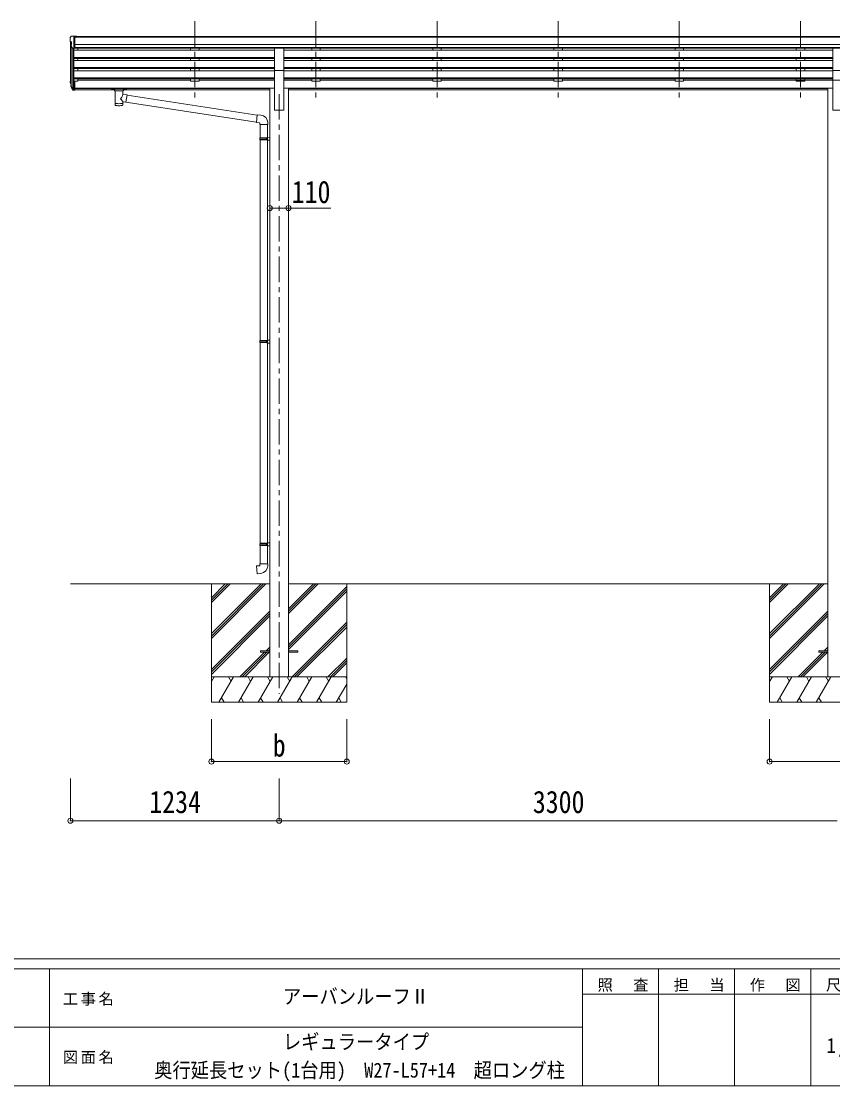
# Model space of a CAD drawing. Units: millimetres at full size, sheet at 1:30; some dimension numbers follow another scale. Extents: x -8432 to 8432, y -5820 to 5820.
# Drawn here: x -616 to 4181, y -5820 to 470 of the extents above; entities that cross this region are included whole.
import ezdxf
from ezdxf.enums import TextEntityAlignment as Align

# ---------------------------------------------------------------- set-up
doc = ezdxf.new("R2010")
doc.units = ezdxf.units.MM
doc.header["$LTSCALE"] = 30
doc.header["$PDMODE"] = 32
doc.header["$PDSIZE"] = 30
doc.linetypes.add('CHAIN1', pattern=[8, 5, -1, 1, -1])
for name, color, linetype, lineweight in [('0-0_0', 7, 'Continuous', 9), ('0-1_本体', 5, 'CHAIN1', 9), ('0-3_ELV2', 4, 'Continuous', 9), ('0-6_OTH_LINE', 6, 'Continuous', 9), ('0-9_OUTLINE', 7, 'Continuous', 9), ('F-0_240', 7, 'Continuous', 9)]:
    doc.layers.add(name, color=color, linetype=linetype, lineweight=lineweight)
doc.styles.add('ＭＳ ゴシック', font='')
doc.styles.get('ＭＳ ゴシック').set_extended_font_data('MS Gothic')

msp = doc.modelspace()

# ---------------------------------------------------------------- linework, layer by layer
at = {"layer": '0-0_0'}
for p, q in [((-325.67, -2854.52), (853.13, -2854.52)), ((508.33, -2854.52), (508.33, -3554.52)), ((508.33, -3148.7), (802.51, -2854.52)), ((508.33, -3162.84), (816.65, -2854.52)), ((508.33, -3176.98), (830.79, -2854.52)), ((508.33, -2964.85), (618.66, -2854.52)), ((508.33, -2950.71), (604.52, -2854.52)), ((508.33, -2936.57), (590.38, -2854.52)), ((963.53, -3030.15), (1139.16, -2854.52)), ((963.53, -3016.01), (1125.02, -2854.52)), ((963.53, -3001.87), (1110.88, -2854.52)), ((963.53, -2854.52), (4153.13, -2854.52)), ((963.53, -3214), (1308.33, -2869.2)), ((963.53, -3228.14), (1308.33, -2883.34)), ((1308.33, -2854.52), (1308.33, -3554.52)), ((3808.33, -2854.52), (3808.33, -3554.52)), ((3808.33, -3148.7), (4102.51, -2854.52)), ((3808.33, -3162.84), (4116.65, -2854.52)), ((3808.33, -3176.98), (4130.79, -2854.52)), ((3808.33, -2964.85), (3918.66, -2854.52)), ((3808.33, -2950.71), (3904.52, -2854.52)), ((3808.33, -2936.57), (3890.38, -2854.52)), ((963.53, -3242.28), (1308.33, -2897.48)), ((508.33, -3360.83), (853.13, -3016.03)), ((3808.33, -3360.83), (4153.13, -3016.03)), ((508.33, -3374.97), (853.13, -3030.17)), ((508.33, -3389.11), (853.13, -3044.31)), ((985.14, -3404.52), (1308.33, -3081.33)), ((3808.33, -3374.97), (4153.13, -3030.17)), ((3808.33, -3389.11), (4153.13, -3044.31)), ((999.28, -3404.52), (1308.33, -3095.47)), ((1013.42, -3404.52), (1308.33, -3109.61)), ((676.77, -3404.52), (822.27, -3259.02)), ((690.91, -3404.52), (836.41, -3259.02)), ((705.06, -3404.52), (850.56, -3259.02)), ((831.27, -3250.02), (853.13, -3228.16)), ((845.41, -3250.02), (853.13, -3242.3)), ((3976.77, -3404.52), (4122.27, -3259.02)), ((3990.91, -3404.52), (4136.41, -3259.02)), ((4005.06, -3404.52), (4150.56, -3259.02)), ((4131.27, -3250.02), (4153.13, -3228.16)), ((4145.41, -3250.02), (4153.13, -3242.3)), ((1197.27, -3404.52), (1308.33, -3293.46)), ((1211.41, -3404.52), (1308.33, -3307.6)), ((1225.56, -3404.52), (1308.33, -3321.75)), ((1308.33, -3404.52), (508.33, -3404.52)), ((508.33, -3432.02), (524.21, -3404.52)), ((553.08, -3554.52), (639.68, -3404.52)), ((624.68, -3430.5), (609.68, -3404.52)), ((668.55, -3554.52), (755.15, -3404.52)), ((740.15, -3430.5), (725.15, -3404.52)), ((784.02, -3554.52), (870.62, -3404.52)), ((855.62, -3430.5), (840.62, -3404.52)), ((899.49, -3554.52), (986.09, -3404.52)), ((971.09, -3430.5), (956.09, -3404.52)), ((1014.96, -3554.52), (1101.56, -3404.52)), ((1086.56, -3430.5), (1071.56, -3404.52)), ((1130.43, -3554.52), (1217.03, -3404.52)), ((1187.03, -3404.52), (1202.03, -3430.5)), ((1245.9, -3554.52), (1308.33, -3446.38)), ((1302.5, -3404.52), (1308.33, -3414.62)), ((4608.33, -3404.52), (3808.33, -3404.52)), ((3808.33, -3432.02), (3824.21, -3404.52)), ((3853.08, -3554.52), (3939.68, -3404.52)), ((3924.68, -3430.5), (3909.68, -3404.52)), ((3968.55, -3554.52), (4055.15, -3404.52)), ((4040.15, -3430.5), (4025.15, -3404.52)), ((4084.02, -3554.52), (4170.62, -3404.52)), ((4155.62, -3430.5), (4140.62, -3404.52)), ((508.33, -3554.52), (1308.33, -3554.52)), ((568.07, -3528.54), (583.07, -3554.52)), ((683.54, -3528.54), (698.54, -3554.52)), ((799.02, -3528.54), (814.02, -3554.52)), ((914.49, -3528.54), (929.48, -3554.52)), ((1029.96, -3528.54), (1044.95, -3554.52)), ((1145.43, -3528.54), (1160.42, -3554.52)), ((1260.9, -3528.54), (1275.89, -3554.52)), ((3808.33, -3554.52), (4608.33, -3554.52)), ((3868.07, -3528.54), (3883.07, -3554.52)), ((3983.54, -3528.54), (3998.54, -3554.52)), ((4099.02, -3528.54), (4114.02, -3554.52))]:
    msp.add_line(p, q, dxfattribs=at)
at = {"layer": '0-1_本体'}
for p, q in [((410.33, 469.88), (410.33, -7.63)), ((1126.33, 469.88), (1126.33, -7.63)), ((1842.33, 469.88), (1842.33, -7.63)), ((2558.33, 469.88), (2558.33, -7.63)), ((3274.33, 469.88), (3274.33, -7.63)), ((3990.33, 469.88), (3990.33, -7.63)), ((908.33, 39.05), (908.33, -3504.52))]:
    msp.add_line(p, q, dxfattribs=at)
at = {"layer": '0-3_ELV2'}
for p, q in [((-320.76, 381.79), (-324.83, 375.99)), ((-317.67, 382.36), (-320, 382.22)), ((-317.67, 382.36), (-299.17, 382.36)), ((-305.67, 309.38), (-305.67, 382.36)), ((-299.17, 382.36), (-289.17, 382.27)), ((-299.17, 310.38), (-299.17, 382.36)), ((5405.83, 380.76), (-299.17, 380.76)), ((-289.17, 380.76), (-289.17, 382.27)), ((-327.67, 372.99), (-327.67, 372.36)), ((-325.67, 351.78), (-325.67, 117.12)), ((-325.14, 351.18), (-319.82, 348.11)), ((-313.29, 311.19), (-322.3, 326.78)), ((-320.7, 324.01), (-320.7, 90.41)), ((-319.67, 347.85), (-319.67, 331.57)), ((5405.83, 375.54), (-299.17, 375.54)), ((5415.83, 332.01), (-299.17, 332.01)), ((-311.67, 309.85), (-311.68, 71.98)), ((-305.67, 309.38), (-310.88, 309.7)), ((-299.17, 310.38), (-305.67, 310.38)), ((-305.67, 309.38), (-305.67, 116.76)), ((880.83, 298.4), (-305.67, 298.4)), ((880.83, 256.52), (-305.67, 256.52)), ((880.83, 255.03), (-305.67, 255.03)), ((5415.83, 314.16), (-299.17, 314.16)), ((880.83, 310.91), (-299.17, 310.91)), ((-280.67, 310.91), (-280.67, 298.4)), ((385.33, 310.91), (385.33, 298.4)), ((435.33, 310.91), (435.33, 298.5)), ((880.83, 179.93), (880.83, 311.73)), ((880.83, 311.73), (935.83, 311.73)), ((935.83, 179.93), (935.83, 311.73)), ((4180.83, 310.91), (935.83, 310.91)), ((4180.83, 298.4), (935.83, 298.4)), ((4180.83, 256.52), (935.83, 256.52)), ((4180.83, 255.03), (935.83, 255.03)), ((1101.33, 310.91), (1101.33, 298.4)), ((1151.33, 310.91), (1151.33, 298.5)), ((1817.33, 310.91), (1817.33, 298.4)), ((1867.33, 310.91), (1867.33, 298.5)), ((2533.33, 310.91), (2533.33, 298.4)), ((2583.33, 310.91), (2583.33, 298.5)), ((3249.33, 310.91), (3249.33, 298.4)), ((3299.33, 310.91), (3299.33, 298.5)), ((3965.33, 310.91), (3965.33, 298.4)), ((4015.33, 310.91), (4015.33, 298.5)), ((4180.83, 179.93), (4180.83, 311.73)), ((4180.83, 311.73), (4235.83, 311.73)), ((880.83, 250.71), (-305.67, 250.71)), ((880.83, 237.85), (-305.67, 237.85)), ((880.83, 195.98), (-305.67, 195.98)), ((880.83, 194.48), (-305.67, 194.48)), ((880.83, 190.16), (-305.67, 190.16)), ((-280.67, 250.71), (-280.67, 237.85)), ((-280.67, 190.16), (-280.67, 177.3)), ((385.33, 250.71), (385.33, 237.85)), ((385.33, 190.16), (385.33, 177.4)), ((435.33, 250.71), (435.33, 237.85)), ((435.33, 190.16), (435.33, 177.3)), ((4180.83, 250.71), (935.83, 250.71)), ((4180.83, 237.85), (935.83, 237.85)), ((4180.83, 195.98), (935.83, 195.98)), ((4180.83, 194.48), (935.83, 194.48)), ((4180.83, 190.16), (935.83, 190.16)), ((1101.33, 250.71), (1101.33, 237.85)), ((1101.33, 190.16), (1101.33, 177.4)), ((1151.33, 250.71), (1151.33, 237.85)), ((1151.33, 190.16), (1151.33, 177.3)), ((1817.33, 250.71), (1817.33, 237.85)), ((1817.33, 190.16), (1817.33, 177.4)), ((1867.33, 250.71), (1867.33, 237.85)), ((1867.33, 190.16), (1867.33, 177.3)), ((2533.33, 250.71), (2533.33, 237.85)), ((2533.33, 190.16), (2533.33, 177.4)), ((2583.33, 250.71), (2583.33, 237.85)), ((2583.33, 190.16), (2583.33, 177.3)), ((3249.33, 250.71), (3249.33, 237.85)), ((3249.33, 190.16), (3249.33, 177.4)), ((3299.33, 250.71), (3299.33, 237.85)), ((3299.33, 190.16), (3299.33, 177.3)), ((3965.33, 250.71), (3965.33, 237.85)), ((3965.33, 190.16), (3965.33, 177.4)), ((4015.33, 250.71), (4015.33, 237.85)), ((4015.33, 190.16), (4015.33, 177.3)), ((880.83, 177.3), (-305.67, 177.3)), ((880.83, 135.43), (-305.67, 135.43)), ((880.83, 133.93), (-305.67, 133.93)), ((880.83, 129.61), (-305.67, 129.61)), ((-280.67, 129.61), (-280.67, 116.12)), ((385.33, 129.61), (385.33, 116.12)), ((435.33, 129.61), (435.33, 116.12)), ((880.83, 179.93), (880.83, -54.52)), ((880.83, 179.93), (935.83, 179.93)), ((935.83, 179.93), (935.83, -54.52)), ((4180.83, 177.3), (935.83, 177.3)), ((4180.83, 135.43), (935.83, 135.43)), ((4180.83, 133.93), (935.83, 133.93)), ((4180.83, 129.61), (935.83, 129.61)), ((1101.33, 129.61), (1101.33, 116.12)), ((1151.33, 129.61), (1151.33, 116.12)), ((1817.33, 129.61), (1817.33, 116.12)), ((1867.33, 129.61), (1867.33, 116.12)), ((2533.33, 129.61), (2533.33, 116.12)), ((2583.33, 129.61), (2583.33, 116.12)), ((3249.33, 129.61), (3249.33, 116.12)), ((3299.33, 129.61), (3299.33, 116.12)), ((3965.33, 129.61), (3965.33, 116.12)), ((4015.33, 129.61), (4015.33, 116.12)), ((4180.83, 179.93), (4180.83, -54.52)), ((4180.83, 179.93), (4235.83, 179.93)), ((-324.58, 102.57), (-320.7, 94.62)), ((-323.97, 103.94), (-320.7, 96.88)), ((-322.26, 91.29), (-321.92, 86.89)), ((-321.92, 86.89), (-313.11, 63.34)), ((-321.31, 87.45), (-313.11, 71.27)), ((-312.1, 72.4), (-319.86, 87.81)), ((-305.67, 71.73), (-310.8, 71.73)), ((-305.67, 69.92), (-310.52, 69.92)), ((-305.67, 116.76), (-305.67, 61.98)), ((-299.17, 116.76), (-305.67, 116.76)), ((-299.17, 76.62), (-305.67, 76.62)), ((-299.17, 71.75), (-305.67, 71.75)), ((-299.17, 116.76), (-299.17, 62.72)), ((-280.67, 116.12), (-299.17, 116.12)), ((853.13, 74.05), (-299.17, 74.05)), ((853.13, 72.66), (-299.17, 72.66)), ((-65.17, 64.97), (-299.17, 64.97)), ((-280.67, 121.07), (385.33, 121.07)), ((853.13, 64.97), (-11.17, 64.97)), ((435.33, 116.12), (385.33, 116.12)), ((880.83, 121.07), (435.33, 121.07)), ((853.13, 74.48), (853.13, -3404.52)), ((853.13, 74.48), (880.83, 74.48)), ((1101.33, 121.07), (935.83, 121.07)), ((963.53, 74.48), (935.83, 74.48)), ((963.53, 74.48), (963.53, -3404.52)), ((4153.13, 74.05), (963.53, 74.05)), ((4153.13, 72.66), (963.53, 72.66)), ((4153.13, 64.97), (963.53, 64.97)), ((1151.33, 116.12), (1101.33, 116.12)), ((1817.33, 121.07), (1151.33, 121.07)), ((1867.33, 116.12), (1817.33, 116.12)), ((2533.33, 121.07), (1867.33, 121.07)), ((2583.33, 116.12), (2533.33, 116.12)), ((3249.33, 121.07), (2583.33, 121.07)), ((3299.33, 116.12), (3249.33, 116.12)), ((4180.83, 121.07), (3299.33, 121.07)), ((4235.83, 121.07), (3965.33, 121.07)), ((4015.33, 116.12), (3965.33, 116.12)), ((5397.33, 121.07), (4015.33, 121.07)), ((4153.13, 74.48), (4153.13, -3404.52)), ((4153.13, 74.48), (4180.83, 74.48)), ((-305.67, 61.98), (-310.52, 61.98)), ((-299.17, 62.72), (-305.67, 62.72)), ((880.83, -54.52), (935.83, -54.52)), ((4180.83, -54.52), (4235.83, -54.52)), ((798.33, -3250.02), (853.13, -3250.02)), ((963.53, -3250.02), (1018.33, -3250.02)), ((963.53, -3259.02), (1018.33, -3259.02)), ((1018.33, -3250.02), (1018.33, -3259.02)), ((4098.33, -3250.02), (4153.13, -3250.02))]:
    msp.add_line(p, q, dxfattribs=at)
for points in [[(798.33, -3250.02), (798.33, -3259.02), (853.13, -3259.02)], [(4098.33, -3250.02), (4098.33, -3259.02), (4153.13, -3259.02)]]:
    msp.add_lwpolyline(points, dxfattribs=at)
for centre, radius, start, end in [((-319.94, 381.22), 1, 93.5, 145), ((-324.67, 372.99), 3, 93, 180), ((-125.67, 372.36), 202, 180, 184.94904), ((-320.77, 355.55), 6.18, 185.7035, 224.99897), ((-319.7, 328.28), 3, 94.7167, 210), ((-319.97, 331.57), 0.3, 274.7167, 0), ((-319.97, 347.85), 0.3, 0, 60), ((-310.7, 312.69), 3, 210, 266.5), ((-296.49, 111.68), 29.53, 186.50806, 197.98144), ((-295.08, 113.44), 30.41, 187.1552, 198.19734)]:
    msp.add_arc(centre, radius, start, end, dxfattribs=at)
for centre, major_axis, ratio, start_param, end_param in [((-237.02, 111.25), (-89.06, 1.43), 0.57596, 6.1962358, 6.3678173), ((-237.81, 117.93), (87.93, 4.42), 0.541684, 3.0659337, 3.2228513), ((-320.96, 91.29), (1.3, 0), 0.90356, 1.3700892, 3.347195), ((-235.04, 107.48), (-89.07, 0), 0.90356, 0.2056023, 0.2515348), ((-235.75, 111.35), (-88.05, 0), 0.90356, 0.2662965, 0.3003836), ((-310.52, 72.63), (-3, 0), 0.90356, 0.5235988, 1.5707963), ((-310.52, 64.69), (3, 0), 0.90356, 3.6651914, 4.712389), ((-310.8, 73.08), (-1.5, 0), 0.90356, 0.5235988, 1.5707963)]:
    msp.add_ellipse(centre, major_axis=major_axis, ratio=ratio, start_param=start_param, end_param=end_param, dxfattribs=at)
at = {"layer": '0-6_OTH_LINE'}
for p, q in [((853.13, -634.07), (963.53, -634.07)), ((508.33, -3904.52), (508.33, -3654.54)), ((1308.33, -3904.52), (1308.33, -3654.54)), ((3808.33, -3904.52), (3808.33, -3654.54)), ((508.33, -3904.52), (1308.33, -3904.52)), ((3808.33, -3904.52), (4608.33, -3904.52)), ((-325.67, -4254.52), (-325.67, -4004.52)), ((908.33, -4254.52), (908.33, -4004.52)), ((-325.67, -4254.52), (908.33, -4254.52)), ((908.33, -4254.52), (4208.33, -4254.52))]:
    msp.add_line(p, q, dxfattribs=at)
at = {"layer": '0-6_OTH_LINE', "lineweight": 18}
msp.add_line((963.53, -634.07), (1215, -634.07), dxfattribs=at)
at = {"layer": '0-6_OTH_LINE'}
for p in [(853.13, -634.07), (963.53, -634.07), (508.33, -3904.52), (1308.33, -3904.52), (3808.33, -3904.52), (-325.67, -4254.52), (908.33, -4254.52)]:
    msp.add_point(p, dxfattribs=at)
at = {"layer": '0-9_OUTLINE'}
for p, q in [((-81.67, 71.88), (-81.67, 66.12)), ((-79.67, 72.54), (3.33, 72.54)), ((-79.67, 70.37), (3.33, 70.37)), ((-79.67, 65.46), (-65.17, 65.46)), ((-65.17, 59.81), (-65.17, 66.36)), ((-11.17, 59.81), (-11.17, 66.36)), ((-11.17, 65.46), (3.33, 65.46)), ((5.33, 71.88), (5.33, 66.12)), ((-61.07, 58.89), (-61.09, -26.55)), ((-15.27, 40.15), (-15.27, 58.89)), ((9.95, 36.24), (-15.27, 40.16)), ((9.95, 36.24), (2.93, -9.02)), ((778.93, -85.12), (9.64, 34.23)), ((-15.25, -26.55), (-15.27, -5.88)), ((-15.27, -6.19), (2.93, -9.02)), ((775.27, -127.05), (3.2, -7.28)), ((799.94, -85), (779.1, -83.17)), ((795.02, -140.74), (841.02, -140.74)), ((797.13, -140.74), (797.13, -218.59)), ((839.13, -140.74), (839.13, -216.03)), ((841.02, -140.74), (841.02, -129.82)), ((795.13, -220.59), (796.13, -218.59)), ((795.13, -220.59), (839.13, -220.59)), ((795.13, -220.59), (795.13, -228.59)), ((795.13, -228.59), (839.13, -228.59)), ((795.13, -228.59), (796.13, -230.59)), ((796.13, -218.59), (839.13, -218.59)), ((796.13, -230.59), (839.13, -230.59)), ((797.13, -230.59), (797.13, -1416.77)), ((834.65, -220.59), (834.22, -218.59)), ((837.13, -216.09), (853.13, -215.62)), ((837.13, -218.09), (837.13, -216.09)), ((837.13, -218.09), (839.13, -218.09)), ((837.13, -233.09), (837.13, -231.09)), ((837.13, -233.09), (853.13, -233.56)), ((839.13, -233.15), (839.13, -1414.22)), ((853.13, -215.62), (853.13, -233.56)), ((795.13, -1418.77), (796.13, -1416.77)), ((795.13, -1418.77), (839.13, -1418.77)), ((795.13, -1418.77), (795.13, -1426.77)), ((795.13, -1426.77), (839.13, -1426.77)), ((795.13, -1426.77), (796.13, -1428.77)), ((796.13, -1416.77), (839.13, -1416.77)), ((796.13, -1428.77), (839.13, -1428.77)), ((797.13, -1428.77), (797.13, -2614.96)), ((834.65, -1418.77), (834.22, -1416.77)), ((837.13, -1414.27), (853.13, -1413.8)), ((837.13, -1416.27), (837.13, -1414.27)), ((837.13, -1416.27), (839.13, -1416.27)), ((837.13, -1431.27), (837.13, -1429.27)), ((837.13, -1431.27), (853.13, -1431.75)), ((839.13, -1431.33), (839.13, -2612.4)), ((853.13, -1413.8), (853.13, -1431.75)), ((795.13, -2616.96), (796.13, -2614.96)), ((795.13, -2616.96), (839.13, -2616.96)), ((795.13, -2616.96), (795.13, -2624.96)), ((795.13, -2624.96), (839.13, -2624.96)), ((795.13, -2624.96), (796.13, -2626.96)), ((796.13, -2614.96), (839.13, -2614.96)), ((796.13, -2626.96), (839.13, -2626.96)), ((797.13, -2626.96), (797.13, -2736.96)), ((834.65, -2616.96), (834.22, -2614.96)), ((837.13, -2612.46), (853.13, -2611.99)), ((837.13, -2614.46), (837.13, -2612.46)), ((837.13, -2614.46), (839.13, -2614.46)), ((837.13, -2629.46), (837.13, -2627.46)), ((837.13, -2629.46), (853.13, -2629.93)), ((839.13, -2629.52), (839.13, -2736.96)), ((853.13, -2611.99), (853.13, -2629.93)), ((795.13, -2736.96), (841.13, -2736.96)), ((795.13, -2746.96), (795.13, -2736.96)), ((841.13, -2736.96), (841.13, -2747.88))]:
    msp.add_line(p, q, dxfattribs=at)
for points in [[(-81.67, 71.88), (-81.63, 72.07), (-81.55, 72.21), (-81.45, 72.31), (-81.35, 72.37), (-81.23, 72.41), (-80.94, 72.47), (-80.45, 72.52), (-79.9, 72.54), (-79.67, 72.54)], [(-81.67, 66.12), (-81.63, 65.93), (-81.55, 65.79), (-81.45, 65.7), (-81.35, 65.64), (-81.23, 65.59), (-80.94, 65.53), (-80.45, 65.48), (-79.9, 65.46), (-79.67, 65.46)], [(3.33, 72.54), (3.68, 72.54), (4.21, 72.51), (4.66, 72.46), (4.97, 72.39), (5.13, 72.29), (5.25, 72.15), (5.32, 71.97), (5.33, 71.88)], [(3.33, 65.46), (3.68, 65.46), (4.21, 65.49), (4.66, 65.54), (4.97, 65.62), (5.13, 65.71), (5.25, 65.85), (5.32, 66.03), (5.33, 66.12)], [(779.1, -83.17), (775.1, -129), (795.02, -130.74), (795.02, -140.74)], [(834.65, -220.59), (834.65, -228.59), (834.22, -230.59)], [(837.13, -231.09), (839.13, -231.09), (839.13, -218.09)], [(834.65, -1418.77), (834.65, -1426.77), (834.22, -1428.77)], [(837.13, -1429.27), (839.13, -1429.27), (839.13, -1416.27)], [(834.65, -2616.96), (834.65, -2624.96), (834.22, -2626.96)], [(837.13, -2627.46), (839.13, -2627.46), (839.13, -2614.46)], [(800.05, -2792.71), (779.21, -2794.53), (775.21, -2748.71), (795.13, -2746.96)]]:
    msp.add_lwpolyline(points, dxfattribs=at)
for centre, start, end in [((796.02, -129.82), 0, 85), ((796.13, -2747.88), 275, 0)]:
    msp.add_arc(centre, 45, start, end, dxfattribs=at)
for centre, major_axis, ratio, start_param, end_param in [((-79.67, 70.15), (2, 0), 0.109601, 3.1415927, 4.712389), ((-38.17, 66.36), (27, 0), 0.070066, 6.2831853, 9.424778), ((3.33, 70.15), (2, 0), 0.109601, 4.712389, 6.2831853), ((-38.17, 59.9), (27.06, 0), 0.069685, 3.1415927, 6.2831853), ((-38.17, 13.61), (-22.81, -26.62), 0.234429, 1.6855472, 3.1268519), ((-35.62, 16.26), (20.32, -22.25), 0.045535, 0.0389954, 1.3075346), ((-27.17, 62.38), (16, 0), 0.361356, 6.2636979, 6.2831853), ((-38.17, -26.55), (22.92, 0), 0.101955, 3.1415499, 6.2833984), ((-38.17, -14.11), (22.91, 0), 0.122865, 3.1415927, 6.2831853)]:
    msp.add_ellipse(centre, major_axis=major_axis, ratio=ratio, start_param=start_param, end_param=end_param, dxfattribs=at)
at = {"layer": 'F-0_240', "color": 5}
for p, q in [((-8432.06, -5070), (8007.94, -5070)), ((-8432.06, -5130), (5341.19, -5130)), ((-448.82, -5130), (-448.82, -5820)), ((2701.18, -5130), (2701.18, -5820)), ((3151.18, -5130), (3151.18, -5820)), ((3601.18, -5130), (3601.18, -5820)), ((4051.18, -5130), (4051.18, -5820)), ((2701.18, -5280), (4501.18, -5280)), ((-3448.82, -5475), (2701.18, -5475)), ((-8432.06, -5820), (8007.94, -5820))]:
    msp.add_line(p, q, dxfattribs=at)

# ---------------------------------------------------------------- texts
at = {"layer": '0-6_OTH_LINE', "color": 7, "style": 'ＭＳ ゴシック', "width": 0.85}
for s, p in [('110', (982.87, -644.02)), ('b', (870.83, -3914.52)), ('1234', (141.33, -4248.52)), ('3300', (2408.33, -4248.52))]:
    msp.add_text(s, height=132, dxfattribs=at).set_placement(p, align=Align.BOTTOM_LEFT)
at = {"layer": 'F-0_240', "style": 'ＭＳ ゴシック', "width": 0.9}
for s, p in [('アーバンルーフⅡ', (931.18, -5362.5)), ('レギュラータイプ', (931.18, -5630.88)), ('奥行延長セット(1台用)\u3000W27-L57+14\u3000超ロング柱', (169.93, -5798.5))]:
    msp.add_text(s, height=87.98, dxfattribs=at).set_placement(p, align=Align.BOTTOM_LEFT)
at = {"layer": 'F-0_240', "attachment_point": 7, "style": 'ＭＳ ゴシック'}
for s, insert, char_height in [('\\T1.17;照\u3000査', (2791.19, -5265), 65.98), ('\\T1.17;担\u3000当', (3241.19, -5265), 65.98), ('\\T1.17;作\u3000図', (3691.18, -5265), 65.98), ('\\T1.17;尺\u3000度', (4141.19, -5265), 65.98), ('\\T1.17;工事名', (-369.71, -5347.5), 65.98), ('\\T1.28;\\W0.9;1/30', (4144.93, -5647.5), 87.98), ('\\T1.17;図面名', (-369.71, -5692.5), 65.98)]:
    msp.add_mtext(s, dxfattribs=dict(at, insert=insert, char_height=char_height))

doc.saveas('drawing.dxf')
